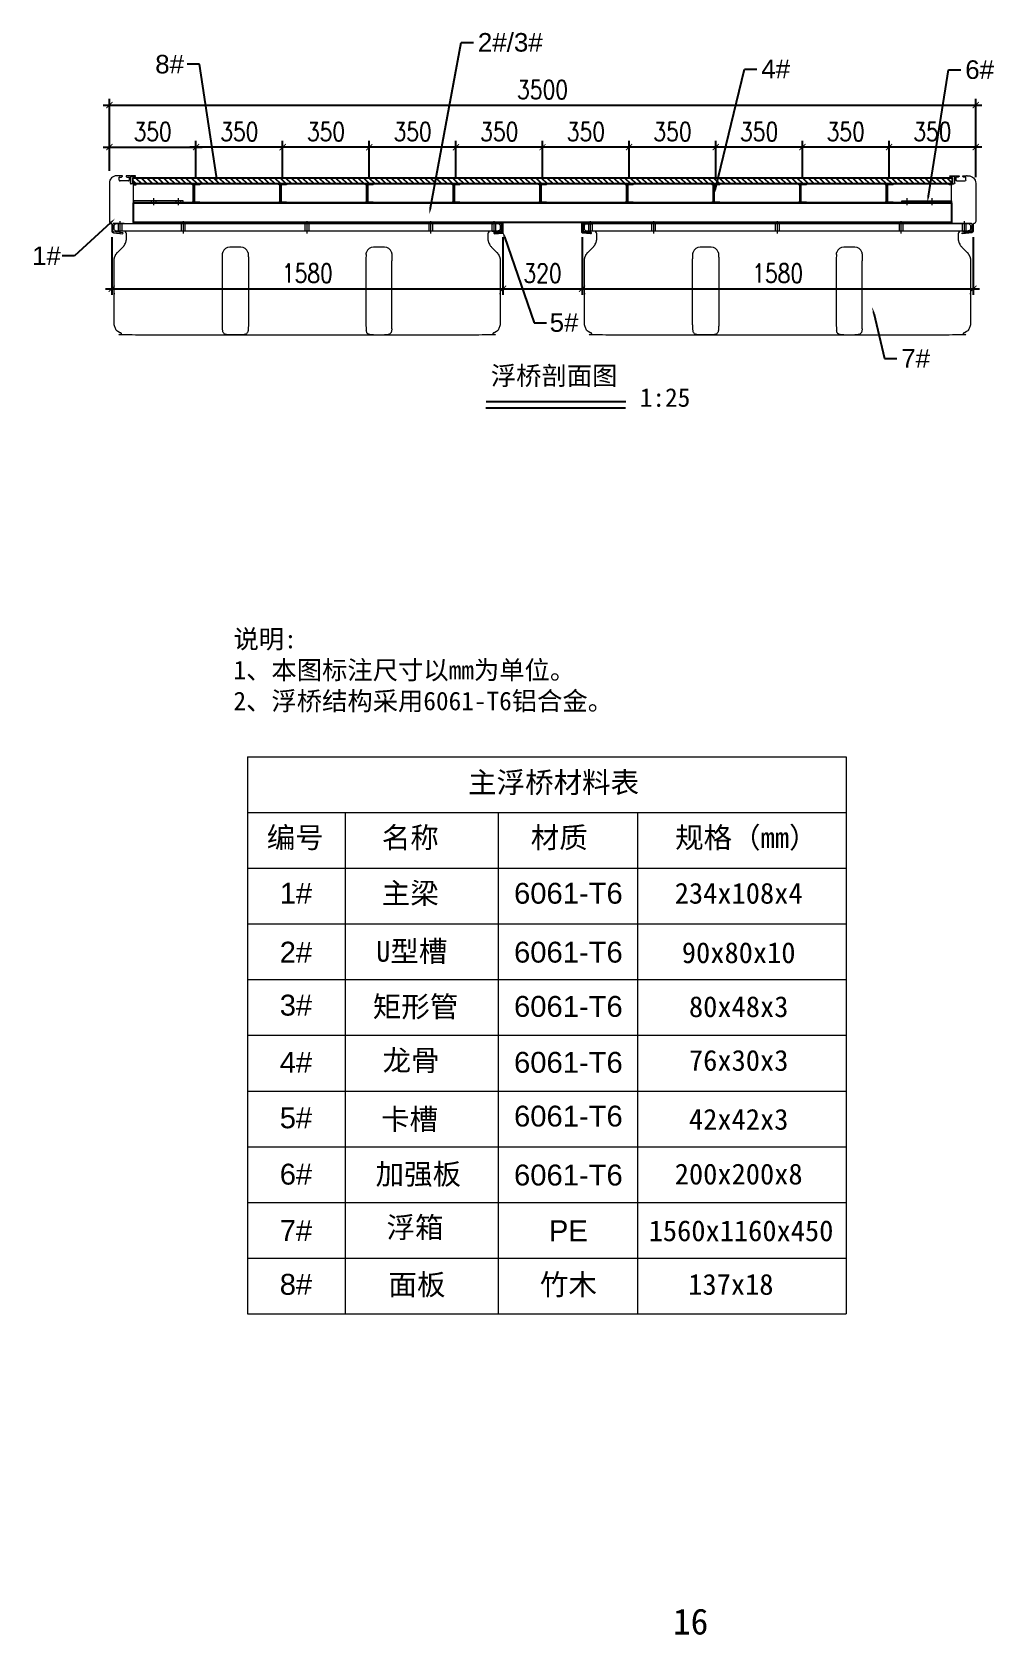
# Model space of a CAD drawing. Header units: millimetres. Extents: x 11827 to 862553, y 15071 to 134256.
# Drawn here: x 762643 to 770415, y 85009 to 97955 of the extents above; entities that cross this region are included whole.
import ezdxf
from ezdxf import colors
from ezdxf.entities.mleader import LeaderData, LeaderLine
from ezdxf.enums import TextEntityAlignment as Align
from ezdxf.math import Vec2, Vec3

# ---------------------------------------------------------------- set-up
doc = ezdxf.new("R2010")
doc.units = ezdxf.units.MM
doc.linetypes.add('CENTER', pattern=[2, 1.25, -0.25, 0.25, -0.25])
doc.linetypes.add('HIDDEN', pattern=[0.375, 0.25, -0.125])
for name, color, linetype in [('00打印图框', 255, 'Continuous'), ('卡槽', 242, 'Continuous'), ('文字', 7, 'Continuous'), ('标注', 9, 'Continuous'), ('铝横梁', 220, 'Continuous'), ('铺板', 42, 'Continuous')]:
    doc.layers.add(name, color=color, linetype=linetype)
for name, color, linetype, lineweight in [('主梁', 51, 'Continuous', 9), ('加强板', 140, 'Continuous', 18), ('图框', 7, 'Continuous', 13), ('型材', 7, 'Continuous', 15), ('文本', 3, 'Continuous', 13), ('浮箱', 160, 'Continuous', 20), ('虚线', 8, 'Continuous', 0)]:
    doc.layers.add(name, color=color, linetype=linetype, lineweight=lineweight)
doc.styles.add('Arial', font='')
doc.styles.add('HZTXT', font='txtw.shx', dxfattribs={"width": 0.8, "bigfont": 'hztxtw.shx'})
doc.styles.get("Standard").update_dxf_attribs({"font": 'arial.ttf'})
doc.styles.add('宋体', font='')
doc.styles.get('Arial').set_extended_font_data('STXihei')
doc.styles.get('宋体').set_extended_font_data('SimSun')
doc.dimstyles.new('DIM-50-SC0.5', dxfattribs={"dimscale": 50, "dimtxt": 3, "dimasz": 1, "dimexe": 1, "dimexo": 1, "dimgap": 1, "dimtad": 1, "dimdec": 1, "dimlfac": 0.5, "dimdsep": 46, "dimtxsty": 'HZTXT', "dimblk": 'ARCHTICK', "dimcen": 0, "dimdle": 1, "dimclrd": 9, "dimclre": 9, "dimclrt": 2, "dimadec": 1, "dimazin": 0, "dimtfac": 1, "dimtdec": 1, "dimtix": 1, "dimtmove": 2, "dimatfit": 3, "dimldrblk": 'ARCHTICK', "dimfxl": 10, "dimtolj": 1, "dimtzin": 0, "dimarcsym": 1})

# ---------------------------------------------------------------- blocks, each defined once
blk = doc.blocks.new('SM-CLB')
at = {"layer": '图框'}
for p, q in [((707543, 92102), (707543, 87602)), ((707543, 92102), (712381, 92102)), ((712381, 92102), (712381, 87602)), ((707543, 91652), (712381, 91652)), ((708331, 91652), (708331, 87602)), ((709568, 91652), (709568, 87602)), ((710693, 91652), (710693, 87602)), ((707543, 91202), (712381, 91202)), ((707543, 90752), (712381, 90752)), ((707543, 90302), (712381, 90302)), ((707543, 89852), (712381, 89852)), ((707543, 89402), (712381, 89402)), ((707543, 88952), (712381, 88952)), ((707543, 88502), (712381, 88502)), ((707543, 88052), (712381, 88052)), ((707543, 87602), (712381, 87602))]:
    blk.add_line(p, q, dxfattribs=at)
at = {"layer": '图框', "attachment_point": 1, "style": 'Arial'}
for s, width, insert, char_height in [('\\pxi5.19523;{\\fSimSun|b0|i0|c134|p2;主浮桥材料表}', 2620.06, (708449, 91979), 168.75), ('\\pi51.65737;{\\fSimSun|b0|i0|c134|p2;编号}', 716.98, (707647, 91534), 168.75), ('\\pi51.32218;{\\fSimSun|b0|i0|c134|p2;名称}', 716.98, (708577, 91534), 168.75), ('\\pi53.50095;{\\fSimSun|b0|i0|c134|p2;材质}', 716.98, (709778, 91534), 168.75), ('\\pi35.48134;{\\fSimSun|b0|i0|c134|p2;规格（mm）}', 1208.85, (710963, 91534), 168.75), ('\\pxqc;{\\fArial|b0|i0|c0|p34;1#}', 793.2, (707538, 91084), 168.75), ('\\pi50.98698;{\\fSimSun|b0|i0|c134|p2;主梁}', 716.98, (708577, 91084), 168.75), ('\\pxqc;{\\fArial|b0|i0|c0|p34;6061-T6}', 1327.29, (709472, 91084), 168.75), ('\\pxqc;234x108x4', 1327.29, (710848, 91084), 168.75), ('\\pi31.45968;{\\fSimSun|b0|i0|c134|p2;U型槽}', 1074.91, (708551, 90615), 168.75), ('\\pxqc;{\\fArial|b0|i0|c0|p34;2#}', 793.2, (707538, 90608), 168.75), ('\\pxqc;{\\fArial|b0|i0|c0|p34;6061-T6}', 1327.29, (709472, 90608), 168.75), ('\\pxqc;90x80x10', 1327.29, (710848, 90604), 168.75), ('\\pxqc;{\\fArial|b0|i0|c0|p34;3#}', 793.2, (707538, 90180), 168.75), ('\\pxi0.34103;{\\fSimSun|b0|i0|c134|p2;矩形管}', 874.48, (708498, 90168), 168.75), ('\\pxqc;{\\fArial|b0|i0|c0|p34;6061-T6}', 1327.29, (709472, 90170), 168.75), ('\\pxqc;80x48x3', 1327.29, (710848, 90168), 168.75), ('\\pxi0.20973;{\\fSimSun|b0|i0|c134|p2;龙骨}', 1074.91, (708599, 89734), 168.75), ('\\pxqc;{\\fArial|b0|i0|c0|p34;6061-T6}', 1327.29, (709472, 89718), 168.75), ('\\pxqc;76x30x3', 1327.29, (710848, 89734), 168.75), ('\\pxqc;{\\fArial|b0|i0|c0|p34;4#}', 793.2, (707538, 89718), 168.75), ('\\pxqc;{\\fArial|b0|i0|c0|p34;5#}', 793.2, (707538, 89270), 168.75), ('\\pxi0.20749;{\\fSimSun|b0|i0|c134|p2;卡槽}', 1074.91, (708587, 89258), 168.75), ('\\pxqc;{\\fArial|b0|i0|c0|p34;6061-T6}', 1327.29, (709472, 89284), 168.75), ('\\pxqc;42x42x3', 1327.29, (710848, 89258), 168.75), ('\\pxqc;{\\fArial|b0|i0|c0|p34;6#}', 793.2, (707538, 88815), 168.75), ('\\pi74.02918;{\\fSimSun|b0|i0|c134|p2;加强板}', 1074.91, (708504, 88816), 168.75), ('\\pxqc;200x200x8', 1327.29, (710848, 88816), 168.75), ('\\pxqc;{\\fArial|b0|i0|c0|p34;6061-T6}', 1327.29, (709472, 88808), 168.75), ('\\pxqc;{\\fArial|b0|i0|c0|p34;7#}', 793.2, (707538, 88359), 168.75), ('\\pi117.7722;{\\fSimSun|b0|i0|c134|p2;浮箱}', 1074.91, (708549, 88385), 168.75), ('\\pxqc;{\\fArial|b0|i0|c0|p34;PE}', 1327.29, (709472, 88358), 168.75), ('\\pxqc;1560x1160x450', 1327.29, (710867, 88358), 168.75), ('\\pxqc;{\\fArial|b0|i0|c0|p34;8#}', 793.2, (707538, 87925), 168.75), ('{\\fSimSun|b0|i0|c134|p2;面板}', 1074.91, (708682, 87923), 168.75), ('\\pxqc;竹木', 1327.29, (709472, 87923), 168.8), ('137x18', 1327.29, (711104, 87925), 168.8)]:
    blk.add_mtext_dynamic_manual_height_columns(s, width=width, gutter_width=2260, heights=[363], dxfattribs=dict(at, insert=insert, char_height=char_height))
at = {"layer": '文字', "color": 0, "insert": (708973, 92794), "char_height": 150, "attachment_point": 5, "style": 'Arial'}
blk.add_mtext_dynamic_manual_height_columns('\\pxql;说明:\\P1、本图标注尺寸以mm为单位。\\P2、浮桥结构采用6061-T6铝合金。', width=3086.82, gutter_width=12.5, heights=[0], dxfattribs=at)
blk = doc.blocks.new('_ArchTick')
at = {"color": 0, "linetype": 'ByBlock', "lineweight": 100, "const_width": 0.15}
blk.add_lwpolyline([(-0.5, -0.5), (0.5, 0.5)], dxfattribs=at)
blk = doc.blocks.new('*D831')
at = {"layer": 'Defpoints', "color": 0, "transparency": 16777216}
for p in [(763288, 96348), (766448, 96348), (766448, 95882)]:
    blk.add_point(p, dxfattribs=at)
at = {"layer": '标注', "color": 9, "lineweight": -2, "transparency": 16777216}
for p, q in [((763288, 96298), (763288, 95832)), ((766448, 96298), (766448, 95832)), ((763238, 95882), (766498, 95882))]:
    blk.add_line(p, q, dxfattribs=at)
at = {"layer": '标注', "color": 9, "lineweight": -2, "transparency": 16777216, "xscale": 50, "yscale": 50, "zscale": 50, "rotation": 180}
blk.add_blockref('_ArchTick', (763288, 95882), dxfattribs=at)
at = {"layer": '标注', "color": 9, "lineweight": -2, "transparency": 16777216, "xscale": 50, "yscale": 50, "zscale": 50}
blk.add_blockref('_ArchTick', (766448, 95882), dxfattribs=at)
at = {"layer": '标注', "color": 2, "transparency": 16777216, "insert": (764868, 96007), "char_height": 150, "attachment_point": 5, "style": 'HZTXT'}
blk.add_mtext('\\A1;1580', dxfattribs=at)
blk = doc.blocks.new('*D832')
at = {"layer": 'Defpoints', "color": 0, "transparency": 16777216}
for p in [(766448, 96348), (767088, 96348), (767088, 95882)]:
    blk.add_point(p, dxfattribs=at)
at = {"layer": '标注', "color": 9, "lineweight": -2, "transparency": 16777216}
for p, q in [((766448, 96298), (766448, 95832)), ((767088, 96298), (767088, 95832)), ((766398, 95882), (767138, 95882))]:
    blk.add_line(p, q, dxfattribs=at)
at = {"layer": '标注', "color": 9, "lineweight": -2, "transparency": 16777216, "xscale": 50, "yscale": 50, "zscale": 50, "rotation": 180}
blk.add_blockref('_ArchTick', (766448, 95882), dxfattribs=at)
at = {"layer": '标注', "color": 9, "lineweight": -2, "transparency": 16777216, "xscale": 50, "yscale": 50, "zscale": 50}
blk.add_blockref('_ArchTick', (767088, 95882), dxfattribs=at)
at = {"layer": '标注', "color": 2, "transparency": 16777216, "insert": (766768, 96007), "char_height": 150, "attachment_point": 5, "style": 'HZTXT'}
blk.add_mtext('\\A1;320', dxfattribs=at)
blk = doc.blocks.new('*D833')
at = {"layer": 'Defpoints', "color": 0, "transparency": 16777216}
for p in [(767088, 96348), (770248, 96348), (770248, 95882)]:
    blk.add_point(p, dxfattribs=at)
at = {"layer": '标注', "color": 9, "lineweight": -2, "transparency": 16777216}
for p, q in [((767088, 96298), (767088, 95832)), ((770248, 96298), (770248, 95832)), ((767038, 95882), (770298, 95882))]:
    blk.add_line(p, q, dxfattribs=at)
at = {"layer": '标注', "color": 9, "lineweight": -2, "transparency": 16777216, "xscale": 50, "yscale": 50, "zscale": 50, "rotation": 180}
blk.add_blockref('_ArchTick', (767088, 95882), dxfattribs=at)
at = {"layer": '标注', "color": 9, "lineweight": -2, "transparency": 16777216, "xscale": 50, "yscale": 50, "zscale": 50}
blk.add_blockref('_ArchTick', (770248, 95882), dxfattribs=at)
at = {"layer": '标注', "color": 2, "transparency": 16777216, "insert": (768668, 96007), "char_height": 150, "attachment_point": 5, "style": 'HZTXT'}
blk.add_mtext('\\A1;1580', dxfattribs=at)
blk = doc.blocks.new('*D834')
at = {"layer": 'Defpoints', "color": 0, "transparency": 16777216}
for p in [(763968, 97026), (763268, 96784, 0), (763968, 96728, 0)]:
    blk.add_point(p, dxfattribs=at)
at = {"layer": '标注', "color": 9, "lineweight": -2, "transparency": 16777216}
for p, q in [((763218, 97026), (764018, 97026)), ((763268, 96834), (763268, 97076)), ((763968, 96778), (763968, 97076))]:
    blk.add_line(p, q, dxfattribs=at)
at = {"layer": '标注', "color": 9, "lineweight": -2, "transparency": 16777216, "xscale": 50, "yscale": 50, "zscale": 50, "rotation": 180}
blk.add_blockref('_ArchTick', (763268, 97026), dxfattribs=at)
at = {"layer": '标注', "color": 9, "lineweight": -2, "transparency": 16777216, "xscale": 50, "yscale": 50, "zscale": 50}
blk.add_blockref('_ArchTick', (763968, 97026), dxfattribs=at)
at = {"layer": '标注', "color": 2, "transparency": 16777216, "insert": (763618, 97151), "char_height": 150, "attachment_point": 5, "style": 'HZTXT'}
blk.add_mtext('\\A1;350', dxfattribs=at)
blk = doc.blocks.new('*D835')
at = {"layer": 'Defpoints', "color": 0, "transparency": 16777216}
for p in [(770268, 97365), (763268, 96784, 0), (770268, 96784, 0)]:
    blk.add_point(p, dxfattribs=at)
at = {"layer": '标注', "color": 9, "lineweight": -2, "transparency": 16777216}
for p, q in [((763218, 97365), (770318, 97365)), ((763268, 96834), (763268, 97415)), ((770268, 96834), (770268, 97415))]:
    blk.add_line(p, q, dxfattribs=at)
at = {"layer": '标注', "color": 9, "lineweight": -2, "transparency": 16777216, "xscale": 50, "yscale": 50, "zscale": 50, "rotation": 180}
blk.add_blockref('_ArchTick', (763268, 97365), dxfattribs=at)
at = {"layer": '标注', "color": 9, "lineweight": -2, "transparency": 16777216, "xscale": 50, "yscale": 50, "zscale": 50}
blk.add_blockref('_ArchTick', (770268, 97365), dxfattribs=at)
at = {"layer": '标注', "color": 2, "transparency": 16777216, "insert": (766768, 97490), "char_height": 150, "attachment_point": 5, "style": 'HZTXT'}
blk.add_mtext('\\A1;3500', dxfattribs=at)
blk = doc.blocks.new('*D836')
at = {"layer": 'Defpoints', "color": 0, "transparency": 16777216}
for p in [(763968, 97026), (763968, 96728, 0), (764668, 96728, 0)]:
    blk.add_point(p, dxfattribs=at)
at = {"layer": '标注', "color": 9, "lineweight": -2, "transparency": 16777216}
for p, q in [((764718, 97026), (763918, 97026)), ((763968, 96778), (763968, 97076)), ((764668, 96778), (764668, 97076))]:
    blk.add_line(p, q, dxfattribs=at)
at = {"layer": '标注', "color": 9, "lineweight": -2, "transparency": 16777216, "xscale": 50, "yscale": 50, "zscale": 50, "rotation": 180}
blk.add_blockref('_ArchTick', (763968, 97026), dxfattribs=at)
at = {"layer": '标注', "color": 9, "lineweight": -2, "transparency": 16777216, "xscale": 50, "yscale": 50, "zscale": 50}
blk.add_blockref('_ArchTick', (764668, 97026), dxfattribs=at)
at = {"layer": '标注', "color": 2, "transparency": 16777216, "insert": (764318, 97151), "char_height": 150, "attachment_point": 5, "style": 'HZTXT'}
blk.add_mtext('\\A1;350', dxfattribs=at)
blk = doc.blocks.new('单槽主梁')
at = {"layer": '主梁', "color": 3, "linetype": 'ByBlock'}
for p, q in [((34.7, 0), (30, 0)), ((0, -30), (0, -185)), ((35.2, -0.4), (34.8, -0.1)), ((35.9, -0.1), (35.5, -0.4)), ((36.5, -0.4), (36.1, -0.1)), ((37.2, -0.1), (36.8, -0.4)), ((46.7, 0), (37.3, 0)), ((40, -18), (40, -6)), ((41, -5), (48.9, -5)), ((77, -21), (43, -21)), ((47.2, -0.4), (46.8, -0.1)), ((47.9, -0.1), (47.5, -0.4)), ((48.5, -0.4), (48.1, -0.1)), ((49.2, -0.1), (48.8, -0.4)), ((52, 0), (49.3, 0)), ((50.2, -4.5), (52.3, -2.6)), ((52.5, -2.3), (52.5, -0.5)), ((67.5, -0.5), (67.5, -2.3)), ((67.7, -2.6), (69.8, -4.5)), ((70.7, 0), (68, 0)), ((71.2, -0.4), (70.8, -0.1)), ((71.1, -5), (79, -5)), ((71.9, -0.1), (71.5, -0.4)), ((72.5, -0.4), (72.1, -0.1)), ((73.2, -0.1), (72.8, -0.4)), ((82.7, 0), (73.3, 0)), ((80, -6), (80, -18)), ((83.2, -0.4), (82.8, -0.1)), ((83.9, -0.1), (83.5, -0.4)), ((84.5, -0.4), (84.1, -0.1)), ((85.2, -0.1), (84.8, -0.4)), ((85, -30), (85, -6)), ((104.5, 0), (85.3, 0)), ((88, -3), (104.5, -3)), ((107.5, -33), (88, -33)), ((98, -188.4), (98, -38)), ((100, -36), (107.5, -36)), ((105, -2.5), (105, -0.5)), ((108, -35.5), (108, -33.5)), ((17, -193), (102.5, -193)), ((97.8, -188.7), (97.9, -188.6)), ((102.5, -189), (98, -189)), ((103, -192.5), (103, -189.5)), ((10, -196), (10, -223.5)), ((14, -223.5), (14, -196)), ((16.4, -230.5), (54.2, -234)), ((54.5, -230), (16.7, -226.5)), ((54.8, -233.5), (55, -230.5))]:
    blk.add_line(p, q, dxfattribs=at)
for centre, radius, start, end in [((30, -30), 30, 90, 180), ((34.7, -0.2), 0.2, 44.99999, 90), ((35.3, -0.3), 0.2, 224.99999, 315), ((36, -0.2), 0.2, 44.99999, 135.00001), ((36.7, -0.3), 0.2, 224.99999, 315), ((37.3, -0.2), 0.2, 90, 135.00001), ((41, -6), 1, 90, 180), ((43, -18), 3, 180, 270), ((46.7, -0.2), 0.2, 44.99999, 90), ((47.3, -0.3), 0.2, 224.99999, 315), ((48, -0.2), 0.2, 44.99999, 135.00001), ((48.7, -0.3), 0.2, 224.99999, 315), ((48.9, -3), 2, 270, 310.69887), ((49.3, -0.2), 0.2, 90, 135.00001), ((52, -0.5), 0.5, 0, 90), ((52, -2.3), 0.5, 310.69887, 0), ((68, -0.5), 0.5, 90, 180), ((68, -2.3), 0.5, 180, 229.30113), ((71.1, -3), 2, 229.30113, 270), ((70.7, -0.2), 0.2, 44.99999, 90), ((71.3, -0.3), 0.2, 224.99999, 315), ((72, -0.2), 0.2, 44.99999, 135.00001), ((72.7, -0.3), 0.2, 224.99999, 315), ((73.3, -0.2), 0.2, 90, 135.00001), ((77, -18), 3, 270, 360), ((79, -6), 1, 0, 90), ((82.7, -0.2), 0.2, 44.99999, 90), ((83.3, -0.3), 0.2, 224.99999, 315), ((84, -0.2), 0.2, 44.99999, 135.00001), ((84.7, -0.3), 0.2, 224.99999, 315), ((88, -6), 3, 90, 180), ((88, -30), 3, 180, 270), ((85.3, -0.2), 0.2, 90, 135.00001), ((100, -38), 2, 90, 180), ((104.5, -0.5), 0.5, 360, 90), ((104.5, -2.5), 0.5, 270, 0), ((107.5, -33.5), 0.5, 0, 90), ((107.5, -35.5), 0.5, 270, 0), ((8, -185), 8, 180, 264.78409), ((7, -196), 3, 0, 84.78409), ((17, -196), 3, 90, 180), ((98, -188.8), 0.2, 135, 270), ((97.8, -188.4), 0.2, 315, 0), ((102.5, -189.5), 0.5, 0, 90), ((102.5, -192.5), 0.5, 270, 360), ((17, -223.5), 7, 180, 264.71645), ((17, -223.5), 3, 180, 264.71577), ((54.3, -233.5), 0.5, 264.71645, 355.71085), ((54.5, -230.5), 0.5, 355.71085, 84.71577)]:
    blk.add_arc(centre, radius, start, end, dxfattribs=at)
blk = doc.blocks.new('*U821')
at = {"layer": '加强板'}
blk.add_lwpolyline([(200, 8), (-200, 8), (-200, -8), (200, -8)], close=True, dxfattribs=at)
at = {"layer": '虚线', "color": 1, "ltscale": 0.2}
for points in [[(-58, 8), (-58, -8)], [(-40, 28), (-40, -28)], [(-22, 8), (-22, -8)], [(142, 8), (142, -8)], [(160, 28), (160, -28)], [(178, 8), (178, -8)]]:
    blk.add_lwpolyline(points, dxfattribs=at)
blk = doc.blocks.new('*U822')
at = {"color": 0, "linetype": 'ByBlock', "lineweight": -2, "transparency": 16777216}
blk.add_blockref('*U821', (0, 0), dxfattribs=at)
blk = doc.blocks.new('*U823')
at = {"layer": '加强板'}
blk.add_lwpolyline([(200, 8), (-200, 8), (-200, -8), (200, -8)], close=True, dxfattribs=at)
at = {"layer": '虚线', "color": 1, "ltscale": 0.2}
for points in [[(-58, 8), (-58, -8)], [(-40, 28), (-40, -28)], [(-22, 8), (-22, -8)], [(142, 8), (142, -8)], [(160, 28), (160, -28)], [(178, 8), (178, -8)]]:
    blk.add_lwpolyline(points, dxfattribs=at)
blk = doc.blocks.new('*U824')
at = {"color": 0, "linetype": 'ByBlock', "lineweight": -2, "transparency": 16777216}
blk.add_blockref('*U823', (0, 0), dxfattribs=at)
blk = doc.blocks.new('*U825')
blk.add_lwpolyline([(-30, -74, 0.414214), (-28, -76, -0.414214), (-30, -74), (-30, -73, -0.414214), (-28, -71), (-24, -71, 0.414214), (-20, -67), (-20, 67, 0.414214), (-24, 71), (-28, 71, -0.414214), (-30, 73), (-30, 74, -0.414214), (-28, 76), (28, 76, -0.414214), (30, 74), (30, 73, -0.414214), (28, 71), (-11, 71, 0.414214), (-15, 67), (-15, -67, 0.414214), (-11, -71), (28, -71, -0.414214), (30, -73), (30, -74, -0.414214), (28, -76), (-28, -76)], format="xyb")
blk = doc.blocks.new('*U826')
at = {"color": 0, "linetype": 'ByBlock', "lineweight": -2, "transparency": 16777216}
for p in [(0, 0), (700, 0), (1400, 0), (2100, 0), (2800, 0), (3500, 0), (4200, 0), (4900, 0), (5600, 0)]:
    blk.add_blockref('*U825', p, dxfattribs=at)
blk = doc.blocks.new('*D837')
at = {"layer": 'Defpoints', "color": 0, "transparency": 16777216}
for p in [(769568, 97026), (769568, 96728, 0), (770268, 96734, 0)]:
    blk.add_point(p, dxfattribs=at)
at = {"layer": '标注', "color": 9, "lineweight": -2, "transparency": 16777216}
for p, q in [((770318, 97026), (769518, 97026)), ((769568, 96778), (769568, 97076)), ((770268, 96784), (770268, 97076))]:
    blk.add_line(p, q, dxfattribs=at)
at = {"layer": '标注', "color": 9, "lineweight": -2, "transparency": 16777216, "xscale": 50, "yscale": 50, "zscale": 50, "rotation": 180}
blk.add_blockref('_ArchTick', (769568, 97026), dxfattribs=at)
at = {"layer": '标注', "color": 9, "lineweight": -2, "transparency": 16777216, "xscale": 50, "yscale": 50, "zscale": 50}
blk.add_blockref('_ArchTick', (770268, 97026), dxfattribs=at)
at = {"layer": '标注', "color": 2, "transparency": 16777216, "insert": (769918, 97151), "char_height": 150, "attachment_point": 5, "style": 'HZTXT'}
blk.add_mtext('\\A1;350', dxfattribs=at)
blk = doc.blocks.new('kacao')
at = {"layer": '卡槽', "color": 22}
for p, q in [((793785, 245580, 0), (793785, 245576, 0)), ((793867, 245582, 0), (793787, 245582, 0)), ((793857, 245574, 0), (793787, 245574, 0)), ((793799, 245500, 0), (793800, 245495, 0)), ((793801, 245502, 0), (793858, 245507, 0)), ((793801, 245494, 0), (793868, 245500, 0)), ((793861, 245511, 0), (793861, 245570, 0)), ((793869, 245502, 0), (793869, 245580, 0))]:
    blk.add_line(p, q, dxfattribs=at)
for centre, radius, start, end in [((793787, 245580, 0), 2, 90, 180), ((793787, 245576, 0), 2, 180, 270), ((793801, 245500, 0), 2, 94.9598, 184.0213), ((793801, 245495, 0), 1, 184.2892, 275.2835), ((793857, 245570, 0), 4, 0, 90), ((793857, 245511, 0), 4, 274.9598, 0), ((793867, 245580, 0), 2, 0, 90), ((793867, 245502, 0), 2, 275.2835, 0)]:
    blk.add_arc(centre, radius, start, end, dxfattribs=at)
blk = doc.blocks.new('*U827')
at = {"color": 7}
blk.add_blockref('kacao', (-793827, -245538, 0), dxfattribs=at)
blk = doc.blocks.new('*U828')
at = {"color": 0, "linetype": 'ByBlock', "lineweight": -2, "transparency": 16777216}
blk.add_blockref('*U827', (0, 0), dxfattribs=at)
blk = doc.blocks.new('*U829')
at = {"color": 7}
blk.add_blockref('kacao', (-793827, -245538, 0), dxfattribs=at)
blk = doc.blocks.new('*U830')
at = {"color": 0, "linetype": 'ByBlock', "lineweight": -2, "transparency": 16777216}
blk.add_blockref('*U829', (0, 0), dxfattribs=at)
blk = doc.blocks.new('*D838')
at = {"layer": 'Defpoints', "color": 0, "transparency": 16777216}
for p in [(764668, 97026), (764668, 96728, 0), (765368, 96728, 0)]:
    blk.add_point(p, dxfattribs=at)
at = {"layer": '标注', "color": 9, "lineweight": -2, "transparency": 16777216}
for p, q in [((765418, 97026), (764618, 97026)), ((764668, 96778), (764668, 97076)), ((765368, 96778), (765368, 97076))]:
    blk.add_line(p, q, dxfattribs=at)
at = {"layer": '标注', "color": 9, "lineweight": -2, "transparency": 16777216, "xscale": 50, "yscale": 50, "zscale": 50, "rotation": 180}
blk.add_blockref('_ArchTick', (764668, 97026), dxfattribs=at)
at = {"layer": '标注', "color": 9, "lineweight": -2, "transparency": 16777216, "xscale": 50, "yscale": 50, "zscale": 50}
blk.add_blockref('_ArchTick', (765368, 97026), dxfattribs=at)
at = {"layer": '标注', "color": 2, "transparency": 16777216, "insert": (765018, 97151), "char_height": 150, "attachment_point": 5, "style": 'HZTXT'}
blk.add_mtext('\\A1;350', dxfattribs=at)
blk = doc.blocks.new('*D839')
at = {"layer": 'Defpoints', "color": 0, "transparency": 16777216}
for p in [(765368, 97026), (765368, 96728, 0), (766068, 96728, 0)]:
    blk.add_point(p, dxfattribs=at)
at = {"layer": '标注', "color": 9, "lineweight": -2, "transparency": 16777216}
for p, q in [((766118, 97026), (765318, 97026)), ((765368, 96778), (765368, 97076)), ((766068, 96778), (766068, 97076))]:
    blk.add_line(p, q, dxfattribs=at)
at = {"layer": '标注', "color": 9, "lineweight": -2, "transparency": 16777216, "xscale": 50, "yscale": 50, "zscale": 50, "rotation": 180}
blk.add_blockref('_ArchTick', (765368, 97026), dxfattribs=at)
at = {"layer": '标注', "color": 9, "lineweight": -2, "transparency": 16777216, "xscale": 50, "yscale": 50, "zscale": 50}
blk.add_blockref('_ArchTick', (766068, 97026), dxfattribs=at)
at = {"layer": '标注', "color": 2, "transparency": 16777216, "insert": (765718, 97151), "char_height": 150, "attachment_point": 5, "style": 'HZTXT'}
blk.add_mtext('\\A1;350', dxfattribs=at)
blk = doc.blocks.new('*D840')
at = {"layer": 'Defpoints', "color": 0, "transparency": 16777216}
for p in [(766068, 97026), (766068, 96728, 0), (766768, 96728, 0)]:
    blk.add_point(p, dxfattribs=at)
at = {"layer": '标注', "color": 9, "lineweight": -2, "transparency": 16777216}
for p, q in [((766818, 97026), (766018, 97026)), ((766068, 96778), (766068, 97076)), ((766768, 96778), (766768, 97076))]:
    blk.add_line(p, q, dxfattribs=at)
at = {"layer": '标注', "color": 9, "lineweight": -2, "transparency": 16777216, "xscale": 50, "yscale": 50, "zscale": 50, "rotation": 180}
blk.add_blockref('_ArchTick', (766068, 97026), dxfattribs=at)
at = {"layer": '标注', "color": 9, "lineweight": -2, "transparency": 16777216, "xscale": 50, "yscale": 50, "zscale": 50}
blk.add_blockref('_ArchTick', (766768, 97026), dxfattribs=at)
at = {"layer": '标注', "color": 2, "transparency": 16777216, "insert": (766418, 97151), "char_height": 150, "attachment_point": 5, "style": 'HZTXT'}
blk.add_mtext('\\A1;350', dxfattribs=at)
blk = doc.blocks.new('*D841')
at = {"layer": 'Defpoints', "color": 0, "transparency": 16777216}
for p in [(766768, 97026), (766768, 96728, 0), (767468, 96728, 0)]:
    blk.add_point(p, dxfattribs=at)
at = {"layer": '标注', "color": 9, "lineweight": -2, "transparency": 16777216}
for p, q in [((767518, 97026), (766718, 97026)), ((766768, 96778), (766768, 97076)), ((767468, 96778), (767468, 97076))]:
    blk.add_line(p, q, dxfattribs=at)
at = {"layer": '标注', "color": 9, "lineweight": -2, "transparency": 16777216, "xscale": 50, "yscale": 50, "zscale": 50, "rotation": 180}
blk.add_blockref('_ArchTick', (766768, 97026), dxfattribs=at)
at = {"layer": '标注', "color": 9, "lineweight": -2, "transparency": 16777216, "xscale": 50, "yscale": 50, "zscale": 50}
blk.add_blockref('_ArchTick', (767468, 97026), dxfattribs=at)
at = {"layer": '标注', "color": 2, "transparency": 16777216, "insert": (767118, 97151), "char_height": 150, "attachment_point": 5, "style": 'HZTXT'}
blk.add_mtext('\\A1;350', dxfattribs=at)
blk = doc.blocks.new('*D842')
at = {"layer": 'Defpoints', "color": 0, "transparency": 16777216}
for p in [(767468, 97026), (767468, 96728, 0), (768168, 96728, 0)]:
    blk.add_point(p, dxfattribs=at)
at = {"layer": '标注', "color": 9, "lineweight": -2, "transparency": 16777216}
for p, q in [((768218, 97026), (767418, 97026)), ((767468, 96778), (767468, 97076)), ((768168, 96778), (768168, 97076))]:
    blk.add_line(p, q, dxfattribs=at)
at = {"layer": '标注', "color": 9, "lineweight": -2, "transparency": 16777216, "xscale": 50, "yscale": 50, "zscale": 50, "rotation": 180}
blk.add_blockref('_ArchTick', (767468, 97026), dxfattribs=at)
at = {"layer": '标注', "color": 9, "lineweight": -2, "transparency": 16777216, "xscale": 50, "yscale": 50, "zscale": 50}
blk.add_blockref('_ArchTick', (768168, 97026), dxfattribs=at)
at = {"layer": '标注', "color": 2, "transparency": 16777216, "insert": (767818, 97151), "char_height": 150, "attachment_point": 5, "style": 'HZTXT'}
blk.add_mtext('\\A1;350', dxfattribs=at)
blk = doc.blocks.new('*D843')
at = {"layer": 'Defpoints', "color": 0, "transparency": 16777216}
for p in [(768168, 97026), (768168, 96728, 0), (768868, 96728, 0)]:
    blk.add_point(p, dxfattribs=at)
at = {"layer": '标注', "color": 9, "lineweight": -2, "transparency": 16777216}
for p, q in [((768918, 97026), (768118, 97026)), ((768168, 96778), (768168, 97076)), ((768868, 96778), (768868, 97076))]:
    blk.add_line(p, q, dxfattribs=at)
at = {"layer": '标注', "color": 9, "lineweight": -2, "transparency": 16777216, "xscale": 50, "yscale": 50, "zscale": 50, "rotation": 180}
blk.add_blockref('_ArchTick', (768168, 97026), dxfattribs=at)
at = {"layer": '标注', "color": 9, "lineweight": -2, "transparency": 16777216, "xscale": 50, "yscale": 50, "zscale": 50}
blk.add_blockref('_ArchTick', (768868, 97026), dxfattribs=at)
at = {"layer": '标注', "color": 2, "transparency": 16777216, "insert": (768518, 97151), "char_height": 150, "attachment_point": 5, "style": 'HZTXT'}
blk.add_mtext('\\A1;350', dxfattribs=at)
blk = doc.blocks.new('*D844')
at = {"layer": 'Defpoints', "color": 0, "transparency": 16777216}
for p in [(768868, 97026), (768868, 96728, 0), (769568, 96728, 0)]:
    blk.add_point(p, dxfattribs=at)
at = {"layer": '标注', "color": 9, "lineweight": -2, "transparency": 16777216}
for p, q in [((769618, 97026), (768818, 97026)), ((768868, 96778), (768868, 97076)), ((769568, 96778), (769568, 97076))]:
    blk.add_line(p, q, dxfattribs=at)
at = {"layer": '标注', "color": 9, "lineweight": -2, "transparency": 16777216, "xscale": 50, "yscale": 50, "zscale": 50, "rotation": 180}
blk.add_blockref('_ArchTick', (768868, 97026), dxfattribs=at)
at = {"layer": '标注', "color": 9, "lineweight": -2, "transparency": 16777216, "xscale": 50, "yscale": 50, "zscale": 50}
blk.add_blockref('_ArchTick', (769568, 97026), dxfattribs=at)
at = {"layer": '标注', "color": 2, "transparency": 16777216, "insert": (769218, 97151), "char_height": 150, "attachment_point": 5, "style": 'HZTXT'}
blk.add_mtext('\\A1;350', dxfattribs=at)
blk = doc.blocks.new('1560x1160x450B')
at = {"layer": '浮箱', "color": 1, "linetype": 'CENTER', "ltscale": 6.096}
for p, q in [((25, 410), (25, 460)), ((280, 410), (280, 460)), ((780, 410), (780, 460)), ((1280, 410), (1280, 460)), ((1535, 410), (1535, 460))]:
    blk.add_line(p, q, dxfattribs=at)
at = {"layer": '浮箱', "color": 1, "linetype": 'HIDDEN', "ltscale": 9.144}
for p, q in [((17.5, 420), (17.5, 450)), ((32.5, 420), (32.5, 450)), ((272.5, 420), (272.5, 450)), ((287.5, 420), (287.5, 450)), ((772.5, 420), (772.5, 450)), ((787.5, 420), (787.5, 450)), ((1272.5, 420), (1272.5, 450)), ((1287.5, 420), (1287.5, 450)), ((1527.5, 420), (1527.5, 450)), ((1542.5, 420), (1542.5, 450))]:
    blk.add_line(p, q, dxfattribs=at)
at = {"layer": '浮箱', "color": 180, "linetype": 'Continuous'}
for p, q in [((50, 390.7), (50, 408)), ((1510, 408), (1510, 390.7)), ((14.6, 334.6), (35.4, 355.4)), ((1524.6, 355.4), (1545.4, 334.6)), ((437.3, 50), (437.3, 299.3)), ((542.7, 299.3), (542.7, 50)), ((1017.3, 299.3), (1017.3, 50)), ((1122.7, 50), (1122.7, 299.3)), ((512.3, 0.5), (467.7, 0.5)), ((1047.7, 0.5), (1092.3, 0.5))]:
    blk.add_line(p, q, dxfattribs=at)
for points in [[(540.5, 334.6, 0.31539), (512.3, 354.4), (467.7, 354.4, 0.31539), (439.5, 334.6)], [(1120.5, 334.6, 0.31539), (1092.3, 354.4), (1047.7, 354.4, 0.31539), (1019.5, 334.6)]]:
    blk.add_lwpolyline(points, format="xyb", dxfattribs=at)
for centre, start, end in [((38, 408), 0, 90), ((1522, 408), 90, 180)]:
    blk.add_arc(centre, 12, start, end, dxfattribs=at)
for points, weights, knots in [([(10, 450), (0, 450), (0, 440), (0, 435), (0, 430), (0, 420), (10, 420), (24, 420), (38, 420), (780, 420), (1522, 420), (1536, 420), (1550, 420), (1560, 420), (1560, 430), (1560, 435), (1560, 440), (1560, 450), (1550, 450), (1530, 450), (1510, 450), (780, 450), (50, 450), (30, 450), (10, 450)], [1, 0.707106781187, 1, 1, 1, 0.707106781187, 1, 1, 1, 1, 1, 1, 1, 0.707106781187, 1, 1, 1, 0.707106781187, 1, 1, 1, 1, 1, 1, 1], [0, 0, 0, 1.570796, 1.570796, 2.570796, 2.570796, 4.141593, 4.141593, 5.141593, 5.141593, 6.141593, 6.141593, 7.141593, 7.141593, 8.712389, 8.712389, 9.712389, 9.712389, 11.283185, 11.283185, 12.283185, 12.283185, 13.283185, 13.283185, 14.283185, 14.283185, 14.283185]), ([(1545.4, 334.6), (1560, 320), (1560, 299.3), (1560, 174.6), (1560, 50), (1560, 0), (1510, 0), (780, 0), (50, 0), (0, 0), (0, 50), (0, 174.6), (0, 299.3), (0, 320), (14.6, 334.6)], [1, 0.923879532511, 1, 1, 1, 0.707106781187, 1, 1, 1, 0.707106781187, 1, 1, 1, 0.923879532511, 1], [0, 0, 0, 0.785398, 0.785398, 1.785398, 1.785398, 3.356194, 3.356194, 4.356194, 4.356194, 5.926991, 5.926991, 6.926991, 6.926991, 7.712389, 7.712389, 7.712389])]:
    blk.add_rational_spline(points, weights, degree=2, knots=knots, dxfattribs=at)
for points, knots in [([(35.4, 355.4), (36.1, 356.1), (37.6, 357.7), (39.7, 360.2), (42.7, 364.4), (45.5, 369.5), (47.9, 376), (49, 380.3), (49.6, 384.1), (49.9, 387.4), (50, 389.6), (50, 390.7)], [0, 0, 0, 0, 0.111111, 0.215175, 0.312349, 0.577796, 0.694932, 0.801882, 0.869831, 0.935528, 1, 1, 1, 1]), ([(1510, 390.7), (1510, 389.9), (1510, 388.2), (1510.2, 385.8), (1510.5, 383.3), (1511.1, 380.1), (1512.1, 376), (1514.5, 369.5), (1517.6, 363.9), (1521.4, 358.8), (1523.5, 356.5), (1524.6, 355.4)], [0, 0, 0, 0, 0.048299, 0.097136, 0.146958, 0.198184, 0.305132, 0.422267, 0.687709, 0.836011, 1, 1, 1, 1]), ([(437.3, 299.3), (437.3, 300.4), (437.3, 302.6), (437.3, 305.9), (437.4, 309.2), (437.5, 312.4), (437.6, 315.6), (437.8, 318.8), (437.9, 321.9), (438, 323.9), (438.1, 324.9), (438.2, 325.8), (438.3, 327.6), (438.6, 330.1), (439, 332.4), (439.3, 333.9), (439.5, 334.6)], [0, 0, 0, 0, 0.122219, 0.245218, 0.369005, 0.493587, 0.61897, 0.745163, 0.87217, 1, 1, 1, 1.259247, 1.499984, 1.755295, 2, 2, 2, 2]), ([(540.5, 334.6), (540.7, 333.9), (541, 332.4), (541.4, 330.1), (541.7, 327.6), (541.8, 325.8), (541.9, 324.9), (542, 323.9), (542.1, 321.9), (542.2, 318.8), (542.4, 315.6), (542.5, 312.4), (542.6, 309.2), (542.7, 305.9), (542.7, 302.6), (542.7, 300.4), (542.7, 299.3)], [0, 0, 0, 0, 0.244698, 0.500016, 0.740745, 1, 1, 1, 1.12783, 1.254837, 1.38103, 1.506413, 1.630995, 1.754782, 1.877781, 2, 2, 2, 2]), ([(1018.1, 324.9), (1018.2, 325.3), (1018.2, 325.7), (1018.4, 327.3), (1018.6, 328.4), (1018.8, 330.4), (1018.9, 331.2), (1019.2, 332.8), (1019.3, 333.5), (1019.5, 334.4), (1019.5, 334.5), (1019.5, 334.6)], [0, 0, 0, 0, 0.119872, 0.119872, 0.452513, 0.452513, 0.705713, 0.705713, 0.958918, 0.958918, 1, 1, 1, 1]), ([(1120.5, 334.6), (1120.5, 334.5), (1120.5, 334.4), (1120.6, 334.1), (1120.6, 333.9), (1120.8, 332.9), (1120.9, 332.1), (1121.2, 330.4), (1121.3, 329.6), (1121.5, 327.9), (1121.6, 327), (1121.8, 325.7), (1121.8, 325.3), (1121.9, 324.9), (1122.4, 317.2), (1122.7, 308.3), (1122.7, 299.3)], [0, 0, 0, 0, 0.041281, 0.041281, 0.10828, 0.10828, 0.373676, 0.373676, 0.626898, 0.626898, 0.880119, 0.880119, 1, 1, 1, 2, 2, 2, 2]), ([(467.7, 0.5), (467.1, 0.5), (465.9, 0.5), (464, 0.6), (462.2, 0.6), (459.9, 0.7), (457.1, 1), (453, 1.5), (448.6, 2.7), (444.6, 5.1), (441.7, 8.5), (439.9, 12.8), (438.7, 18.1), (438.3, 22.2), (438.1, 24.4), (438, 25.4), (437.9, 27.4), (437.8, 30.5), (437.6, 33.7), (437.5, 36.9), (437.4, 40.1), (437.3, 43.4), (437.3, 46.7), (437.3, 48.9), (437.3, 50)], [0, 0, 0, 0, 0.031209, 0.062393, 0.093792, 0.12564, 0.187504, 0.251378, 0.371495, 0.500802, 0.620125, 0.750264, 0.867177, 1, 1, 1, 1.12783, 1.254837, 1.38103, 1.506413, 1.630995, 1.754782, 1.877781, 2, 2, 2, 2]), ([(542.7, 50), (542.7, 48.9), (542.7, 46.7), (542.7, 43.4), (542.6, 40.1), (542.5, 36.9), (542.4, 33.7), (542.2, 30.5), (542.1, 27.4), (542, 25.4), (541.9, 24.4), (541.8, 23.5), (541.7, 21.7), (541.4, 19.2), (541, 17), (540.6, 15), (539.8, 12), (538.3, 8.5), (535.4, 5.1), (531.4, 2.7), (527, 1.5), (522.9, 1), (519.5, 0.7), (516, 0.5), (513.5, 0.5), (512.3, 0.5)], [0, 0, 0, 0, 0.122219, 0.245218, 0.369005, 0.493587, 0.61897, 0.745163, 0.87217, 1, 1, 1, 1.055187, 1.107762, 1.157763, 1.205231, 1.250218, 1.380384, 1.499766, 1.628925, 1.748948, 1.812136, 1.874399, 1.938073, 2, 2, 2, 2]), ([(1017.3, 50), (1017.3, 41), (1017.6, 32.1), (1018.1, 24.4), (1018.3, 21.9), (1018.5, 19.6), (1018.9, 17.5), (1018.9, 17.5), (1018.9, 17.5)], [0, 0, 0, 0, 1, 1, 1, 1.999997, 1.999997, 2, 2, 2, 2]), ([(1022.9, 7.2), (1022.7, 7.6), (1022.2, 8.2), (1021.6, 9.3), (1021, 10.5), (1020.6, 11.3), (1020.4, 11.7), (1019.8, 13.4), (1019.3, 15.4), (1018.9, 17.5)], [0, 0, 0, 0, 0.249908, 0.499532, 0.738356, 1, 1, 1, 2, 2, 2, 2]), ([(1026.4, 4.1), (1026.4, 4.1), (1026.3, 4.1), (1026.2, 4.2), (1026.2, 4.2), (1026, 4.3), (1025.7, 4.4), (1025.1, 4.8), (1024.3, 5.4), (1023.6, 6.1), (1023.2, 6.7), (1023, 7.1), (1022.9, 7.2)], [0, 0, 0, 0, 0.024935, 0.039896, 0.054878, 0.062416, 0.125127, 0.250097, 0.499405, 0.750001, 0.875028, 1, 1, 1, 1]), ([(1047.7, 0.5), (1047.6, 0.5), (1047.5, 0.5), (1045.6, 0.5), (1043.9, 0.6), (1042, 0.6), (1041.9, 0.6), (1041.8, 0.6), (1040.8, 0.7), (1038.9, 0.8), (1037, 1), (1036.1, 1.1), (1034.3, 1.4), (1032.6, 1.7), (1030.9, 2.1)], [0, 0, 0, 0, 0.054271, 0.054271, 0.93831, 0.93831, 1, 1, 1, 1.50475, 2, 2, 2, 3, 3, 3, 3]), ([(1109.1, 2.2), (1110.8, 2.6), (1112.3, 3.3), (1113.6, 4.1), (1114.9, 4.9), (1116.1, 6), (1117.1, 7.3), (1117.1, 7.3), (1117.1, 7.3)], [0, 0, 0, 0, 1, 1, 1, 1.999996, 1.999996, 2, 2, 2, 2]), ([(1119.6, 11.7), (1119.2, 10.9), (1118.5, 9.3), (1117.6, 7.9), (1117.1, 7.3)], [0, 0, 0, 0, 0.510031, 1, 1, 1, 1]), ([(1121.9, 24.4), (1121.6, 22), (1121.4, 19.7), (1121.1, 17.6), (1120.7, 15.4), (1120.2, 13.5), (1119.6, 11.7)], [0, 0, 0, 0, 1, 1, 1, 2, 2, 2, 2])]:
    blk.add_open_spline(points, degree=3, knots=knots, dxfattribs=at)
for points in [[(1018.1, 324.9), (1017.6, 317.2), (1017.3, 308.3), (1017.3, 299.3)], [(1026.4, 4.1), (1027.8, 3.3), (1029.3, 2.6), (1030.9, 2.1)], [(1103.9, 1.1), (1100.2, 0.8), (1096.3, 0.6), (1092.3, 0.5)], [(1109.1, 2.2), (1107.5, 1.7), (1105.7, 1.4), (1103.9, 1.1)], [(1121.9, 24.4), (1122.4, 32.1), (1122.7, 41), (1122.7, 50)]]:
    blk.add_open_spline(points, degree=3, dxfattribs=at)

msp = doc.modelspace()

# ---------------------------------------------------------------- hatches: boundary and pattern name
at = {"layer": '铺板'}
h = msp.add_hatch(dxfattribs=at)
h.set_pattern_fill('ANSI31', color=234, scale=10, angle=90, style=0)
h.set_pattern_definition([(135, (535484.52, -2960.7), (-22.4506403, -22.4506403), [])])
h.paths.add_polyline_path([(763458.25, 96778.44), (770078.25, 96778.44), (770078.25, 96728.44), (763458.25, 96728.44)])

# ---------------------------------------------------------------- linework, layer by layer
for p, q in [((770072.25, 96576.44), (763464.25, 96576.44)), ((766309.15, 94920.4), (767439.09, 94920.4))]:
    msp.add_line(p, q)
at = {"const_width": 15}
msp.add_lwpolyline([(766311.48, 94970.38), (767441.52, 94970.38)], dxfattribs=at)
at = {"layer": '铝横梁'}
msp.add_lwpolyline([(770072.25, 96416.44), (763464.25, 96416.44), (763464.25, 96576.44), (770072.25, 96576.44)], close=True, dxfattribs=at)
at = {"layer": '铺板', "color": 234}
msp.add_lwpolyline([(763458.25, 96778.44), (770078.25, 96778.44), (770078.25, 96728.44), (763458.25, 96728.44)], close=True, dxfattribs=at)

# ---------------------------------------------------------------- block references
at = {"color": 7}
for name, p in [('*U826', (763968.25, 96652.44)), ('*U822', (763664.25, 96584.44)), ('*U828', (766406.25, 96372.45))]:
    msp.add_blockref(name, p, dxfattribs=at)
at = {"color": 7, "xscale": -1}
for name, p in [('*U824', (769872.25, 96584.44)), ('*U830', (767130.25, 96372.45))]:
    msp.add_blockref(name, p, dxfattribs=at)
msp.add_blockref('SM-CLB', (56841.13, 0))
at = {"layer": '型材', "color": 2, "lineweight": 100, "transparency": 33554661, "yscale": 2, "zscale": 2}
for p, xscale in [((763268.25, 96794.44), 2), ((770268.25, 96794.44), -2)]:
    msp.add_blockref('单槽主梁', p, dxfattribs=dict(at, xscale=xscale))
at = {"layer": '浮箱', "xscale": 2, "yscale": 2, "zscale": 2}
for p in [(763306.25, 95508.44), (767106.25, 95508.44)]:
    msp.add_blockref('1560x1160x450B', p, dxfattribs=at)

# ---------------------------------------------------------------- texts
at = {"layer": '00打印图框', "color": 6, "char_height": 150, "attachment_point": 1, "style": 'Arial'}
for s, insert, width in [('{\\fSimSun|b0|i0|c134|p2;浮桥剖面图}', (766350.37, 95254.82), 1351.2003), ('{\\fSimSun|b0|i0|c134|p2;1:25}', (767553.66, 95078.74), 422.35)]:
    msp.add_mtext(s, dxfattribs=dict(at, insert=insert, width=width))
at = {"layer": '文本', "style": '宋体'}
msp.add_text('16', height=210, dxfattribs=at).set_placement((767821.88, 85117.25), align=Align.MIDDLE_LEFT)

# ---------------------------------------------------------------- dimensions: what is measured, and where the dimension line sits
at = {"layer": '标注'}
for base, p1, p2, picture, middle in [((770268.25, 97364.92, 0), (763268.25, 96784.44), (770268.25, 96784.44), '*D835', (766768.25, 97489.92, 0)), ((763968.25, 97025.64, 0), (763268.25, 96784.44), (763968.25, 96728.44), '*D834', (763618.25, 97150.64, 0)), ((763968.25, 97025.64, 0), (764668.25, 96728.44), (763968.25, 96728.44), '*D836', (764318.25, 97150.64, 0)), ((764668.25, 97025.64, 0), (765368.25, 96728.44), (764668.25, 96728.44), '*D838', (765018.25, 97150.64, 0)), ((765368.25, 97025.64, 0), (766068.25, 96728.44, 0), (765368.25, 96728.44, 0), '*D839', (765718.25, 97150.64, 0)), ((766068.25, 97025.64, 0), (766768.25, 96728.44, 0), (766068.25, 96728.44, 0), '*D840', (766418.25, 97150.64, 0)), ((766768.25, 97025.64, 0), (767468.25, 96728.44, 0), (766768.25, 96728.44, 0), '*D841', (767118.25, 97150.64, 0)), ((767468.25, 97025.64, 0.01), (768168.25, 96728.44, 0), (767468.25, 96728.44, 0), '*D842', (767818.25, 97150.64, 0.01)), ((768168.25, 97025.64, 0.01), (768868.25, 96728.44, 0.01), (768168.25, 96728.44, 0.01), '*D843', (768518.25, 97150.64, 0.01)), ((768868.25, 97025.64, 0.01), (769568.25, 96728.44, 0.01), (768868.25, 96728.44, 0.01), '*D844', (769218.25, 97150.64, 0.01)), ((769568.25, 97025.64, 0.01), (770268.25, 96734.44), (769568.25, 96728.44), '*D837', (769918.25, 97150.64, 0.01)), ((766448.28, 95882.38), (763288.28, 96348.28), (766448.28, 96348.28), '*D831', (764868.28, 96007.38)), ((767088.28, 95882.38), (766448.28, 96348.28), (767088.28, 96348.36), '*D832', (766768.28, 96007.38)), ((770248.28, 95882.38), (767088.28, 96348.36), (770248.28, 96348.28), '*D833', (768668.28, 96007.38))]:
    dim = msp.add_linear_dim(base=base, p1=p1, p2=p2, dimstyle='DIM-50-SC0.5', dxfattribs=at)
    dim.commit()
    dim.dimension.update_dxf_attribs({"geometry": picture, "text_midpoint": middle})

# ---------------------------------------------------------------- leaders
at = {"layer": '标注', "color": 6, "linetype": 'ByBlock'}
ml = msp.add_multileader_mtext('Standard', dxfattribs=at)
ml.set_content('2#/3#', color=6)
ml.set_leader_properties()
ml.build(insert=Vec2(0, 0))
ml.multileader.update_dxf_attribs({"dogleg_length": 100, "arrow_head_size": 50})
ctx = ml.context
ctx.base_point, ctx.char_height, ctx.arrow_head_size, ctx.landing_gap_size, ctx.plane_origin = Vec3(766209.39, 97871.08, 0), 150, 50, 35.88, Vec3(770371.85, 89887.76, 0)
notes = []
notes.append((ctx, [(0, (1, 1, 0), (766109.39, 97871.08, 0), (1, 0), 100, [(0, [(765853.56, 96485.28, 0)], 0, [])])]))
ctx.mtext.insert, ctx.mtext.flow_direction = Vec3(766245.27, 97947.41, 0), 5
ml = msp.add_multileader_mtext('Standard', dxfattribs=at)
ml.set_content('8#', color=6)
ml.set_leader_properties()
ml.build(insert=Vec2(0, 0))
ml.multileader.update_dxf_attribs({"dogleg_length": 100, "arrow_head_size": 50})
ctx = ml.context
ctx.base_point, ctx.char_height, ctx.arrow_head_size, ctx.landing_gap_size, ctx.plane_origin = Vec3(763602.55, 97694.82), 150, 50, 35.88, Vec3(763821.24, 98054.65)
notes.append((ctx, [(1, (1, 1, 0), (763996.23, 97694.82), (-1, 0), 100, [(0, [(764140.86, 96737.99)], 0, [])])]))
ctx.mtext.insert, ctx.mtext.flow_direction = Vec3(763638.43, 97771.09), 5
ml = msp.add_multileader_mtext('Standard', dxfattribs=at)
ml.set_content('4#', color=6)
ml.set_leader_properties()
ml.build(insert=Vec2(0, 0))
ml.multileader.update_dxf_attribs({"dogleg_length": 100, "arrow_head_size": 50})
ctx = ml.context
ctx.base_point, ctx.char_height, ctx.arrow_head_size, ctx.landing_gap_size, ctx.plane_origin = Vec3(768499.21, 97656.37), 150, 50, 35.88, Vec3(766189.17, 98054.65)
notes.append((ctx, [(0, (1, 1, 0), (768399.21, 97656.37), (1, 0), 100, [(0, [(768153.25, 96640.84)], 0, [])])]))
ctx.mtext.insert, ctx.mtext.flow_direction = Vec3(768535.09, 97732.65), 5
ml = msp.add_multileader_mtext('Standard', dxfattribs=at)
ml.set_content('6#', color=6)
ml.set_leader_properties()
ml.build(insert=Vec2(0, 0))
ml.multileader.update_dxf_attribs({"dogleg_length": 100, "arrow_head_size": 50})
ctx = ml.context
ctx.base_point, ctx.char_height, ctx.arrow_head_size, ctx.landing_gap_size, ctx.plane_origin = Vec3(770147.34, 97650.73), 150, 50, 35.88, Vec3(765688.51, 97988.55)
notes.append((ctx, [(0, (1, 1, 0), (770047.34, 97650.73), (1, 0), 100, [(0, [(769877.66, 96580.74)], 0, [])])]))
ctx.mtext.insert, ctx.mtext.flow_direction = Vec3(770183.22, 97727.01), 5
ml = msp.add_multileader_mtext('Standard', dxfattribs=at)
ml.set_content('1#', color=6)
ml.set_leader_properties()
ml.build(insert=Vec2(0, 0))
ml.multileader.update_dxf_attribs({"dogleg_length": 100, "arrow_head_size": 50})
ctx = ml.context
ctx.base_point, ctx.char_height, ctx.arrow_head_size, ctx.landing_gap_size, ctx.plane_origin = Vec3(762607.5, 96146.68), 150, 50, 35.88, Vec3(762386.64, 96588.12)
notes.append((ctx, [(1, (1, 1, 0), (762986.86, 96146.68), (-1, 0), 100, [(0, [(763314.58, 96448.82)], 0, [])])]))
ctx.mtext.insert, ctx.mtext.flow_direction = Vec3(762643.38, 96222.96), 5
ml = msp.add_multileader_mtext('Standard', dxfattribs=at)
ml.set_content('5#', color=6)
ml.set_leader_properties()
ml.build(insert=Vec2(0, 0))
ml.multileader.update_dxf_attribs({"dogleg_length": 100, "arrow_head_size": 50})
ctx = ml.context
ctx.base_point, ctx.char_height, ctx.arrow_head_size, ctx.landing_gap_size, ctx.plane_origin = Vec3(766800.9, 95608.05), 150, 50, 35.88, Vec3(764449.48, 85363.48)
ctx.text_align_type = 2
notes.append((ctx, [(0, (1, 1, 0), (766700.9, 95608.05), (1, 0), 100, [(0, [(766444.5, 96349.64)], 0, [])])]))
ctx.mtext.insert, ctx.mtext.width, ctx.mtext.defined_height, ctx.mtext.alignment, ctx.mtext.flow_direction = Vec3(767058.5, 95684.33), 445.8704, 72.4, 3, 5
ml = msp.add_multileader_mtext('Standard', dxfattribs=at)
ml.set_content('7#', color=6)
ml.set_leader_properties()
ml.build(insert=Vec2(0, 0))
ml.multileader.update_dxf_attribs({"dogleg_length": 100, "arrow_head_size": 50})
ctx = ml.context
ctx.base_point, ctx.char_height, ctx.arrow_head_size, ctx.landing_gap_size, ctx.plane_origin = Vec3(769629.99, 95318.17), 150, 50, 35.88, Vec3(769879.53, 95483.97)
notes.append((ctx, [(0, (1, 1, 0), (769529.99, 95318.17), (1, 0), 100, [(0, [(769432.47, 95732.79)], 0, [])])]))
ctx.mtext.insert, ctx.mtext.flow_direction = Vec3(769665.87, 95394.45), 5
for ctx, leaders in notes:
    for number, flags, end, landing, length, lines in leaders:
        leader = LeaderData()
        leader.index, (leader.has_last_leader_line, leader.has_dogleg_vector, leader.attachment_direction) = number, flags
        leader.last_leader_point, leader.dogleg_vector, leader.dogleg_length = Vec3(end), Vec3(landing), length
        for number, points, colour, breaks in lines:
            line = LeaderLine()
            line.index, line.vertices, line.color, line.breaks = number, Vec3.list(points), colors.encode_raw_color(colour), breaks
            leader.lines.append(line)
        ctx.leaders.append(leader)

doc.saveas('drawing.dxf')
